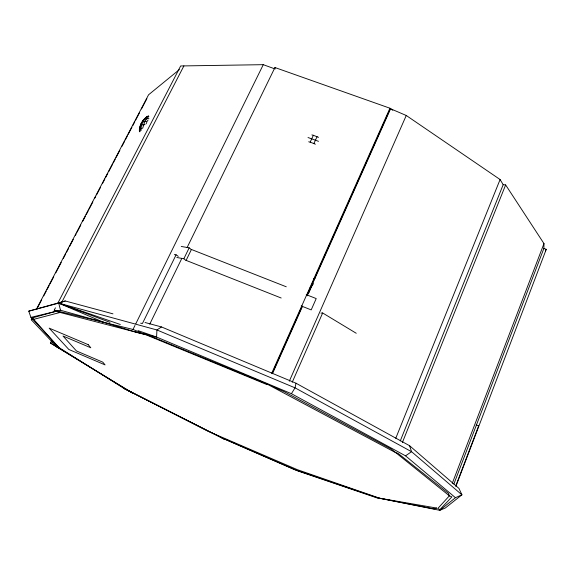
<?xml version="1.0" encoding="UTF-8"?>
<svg xmlns="http://www.w3.org/2000/svg" width="575" height="575" viewBox="0 0 575 575"><rect width="100%" height="100%" fill="white"/><g stroke="black" fill="none" stroke-linecap="round" stroke-linejoin="round"><path stroke-width="0.86" d="M141.055 130.568C140.825 125.314 143.082 119.981 147.178 116.632L148.868 116.301L144.814 121.375L142.737 128.096L139.919 129.066L139.358 130.065L139.438 131.776M453.862 484.078L543.878 248.429L543.972 243.592L505.641 184.92L503.19 184.676L500.092 179.529L406.259 115.482L390.583 108.761L307.179 295.809M187.148 247.487L274.951 67.527L389.958 108.222L389.857 109.609L306.971 295.442M308.631 293.293L310.126 288.018L313.26 283.662L312.857 284.302M309.106 291.978L309.271 290.612L310.177 290.188M139.358 130.065C139.89 124.229 143.24 118.479 148.551 115.791M139.66 129.72L139.905 126.708L141.752 122.461L144.814 121.375L147.15 121.44L148.034 120.038M145.022 322.503L161.489 326.945L296.01 383.223L295.025 387.838L291.424 393.695L156.587 337.058L138.029 330.625M310.392 289.534L310.831 288.233M455.666 486.162L478.652 425.874L476.208 424.875M456.054 485.968L546.25 249.327L543.878 248.429M452.288 483.309L543.972 243.592M402.385 442.513L505.641 184.92M400.257 440.953L503.19 184.676M395.751 438.315L500.092 179.529M146.129 123.855L146.805 122.245M308.703 141.773L310.155 142.169L313.361 135.29L318.55 137.339M289.297 381.218L406.259 115.482M292.229 382.253L322.654 312.973L356.241 333.27M271.68 373.326L389.958 108.222M272.284 373.218L302.22 306.087M272.428 373.743L302.428 306.468M310.155 142.169L313.878 143.542L317.077 136.656M149.744 324.156L181.635 258.786M176.805 257.478L183.842 258.757L189.168 247.825L191.245 249.543M178.257 256.371L176.101 254.804L142.42 323.524L140.667 323.193M55.444 307.819L54.208 310.205L133.005 329.453L134.981 325.428M135.772 323.818L263.271 64.673L274.354 68.705M50.427 343.002L132.904 393.3L50.427 343.002L51.657 340.616M51.642 343.361L52.462 341.766M57.917 303.047L180.658 65.96L263.271 64.673M61.812 302.198L183.907 65.895M36.34 309.35L148.551 94.803L179.343 69.625M31.266 319.75L33.285 318.909L59.232 348.162L57.212 347.3L31.266 319.75L32.099 318.162M36.678 309.408L41.666 299.863M43.743 295.888L46.244 291.115M47.071 289.527L49.155 285.545M49.989 283.957L53.727 276.798M55.811 272.823L61.216 262.48M63.293 258.506L65.794 253.733M66.621 252.138L68.705 248.163M69.532 246.574L73.277 239.416M75.361 235.434L76.188 233.845M77.021 232.257L80.766 225.098M82.843 221.116L85.337 216.344M86.171 214.755L88.255 210.781M89.082 209.185L92.827 202.026M94.904 198.052L95.737 196.463M96.571 194.875L100.316 187.716M102.393 183.734L104.887 178.962M105.721 177.373L107.798 173.398M108.632 171.803L112.377 164.644M113.21 163.056L115.288 159.081M116.121 157.485L119.866 150.327M121.943 146.352L124.437 141.579M125.271 139.991L127.348 136.009M128.182 134.421L131.927 127.262M132.76 125.673L134.838 121.692M135.671 120.103L139.416 112.944M141.493 108.97L146.898 98.627M141.162 124.976L141.141 123.56L143.621 119.657L146.625 118.572L148.918 118.63M311.938 286.019L311.053 287.579L310.126 288.018M545.366 250.873L546.25 249.327M143.01 120.743L147.178 116.632M112.952 313.842L65.277 300.984L28.75 311.161L30.913 317.371L59.103 347.631L124.171 388.556L208.1 431.279L297.462 469.71L379.946 498.324L439.817 510.327L455.45 497.691L461.926 494.831L458.972 488.427L409.573 445.711L296.01 383.223M291.424 393.695L405.533 455.831L411.563 451.698L409.573 445.711M161.489 326.945L156.932 329.971L58.729 303.133L28.75 311.161M313.382 278.774L315.675 277.675M311.478 285.674L312.383 285.236M439.817 510.327L445.302 508.005L461.926 494.831L411.563 451.698L295.025 387.838L156.932 329.971L156.587 337.058L136.879 332.415L103.55 322.259L60.504 310.241L30.913 317.371M60.504 310.241L58.729 303.133L65.277 300.984M320.951 313.109L322.654 312.973M145.022 124.638L141.716 124.926L140.501 125.638L139.998 131.718M174.326 254.632L176.101 254.804M181.24 246.459L189.168 247.825M311.909 134.902L313.361 135.29M308.013 137.526L318.507 141.321M103.55 322.259L58.729 303.133L120.312 324.487M58.729 303.133L109.983 322.338M135.197 331.789L136.879 332.415M286.264 286.788L191.425 249.471L186.113 260.382L281.175 298.008M306.231 294.644L316.214 298.569L311.197 309.896L301.192 305.936M133.005 329.453L267.174 384.682L266.937 383.963L145.015 333.838L145.59 334.679L56.163 311.449L54.208 310.205M313.878 143.542L315.352 144.224M390.583 108.761L392.804 110.256M183.842 258.757L185.897 260.425M405.533 455.831L455.45 497.691M274.951 67.527L275.145 68.993M449.384 495.823L437.726 508.58L439.99 509.543L451.893 496.879L449.384 495.823L391.388 449.132L284.603 391.884L267.677 384.409L395.586 452.604L398.037 453.352L448.442 493.364L449.384 495.823M436.59 508.048L434.067 508.911L378.264 497.979L294.328 469.516L222.058 437.985L297.613 470.846L379.22 498.647L378.264 497.979L436.59 508.048M57.277 310.953L31.769 318.09L34.033 319.262L60.066 312.462L57.292 310.953M124.538 388.556L124.013 388.549L224.566 439.271L124.538 388.556M88.198 344.655L49.177 328.131L68.835 349.471L105.088 364.902L102.796 362.157L76.41 350.93L63.006 336.001L90.807 347.782L88.198 344.655"/></g></svg>
